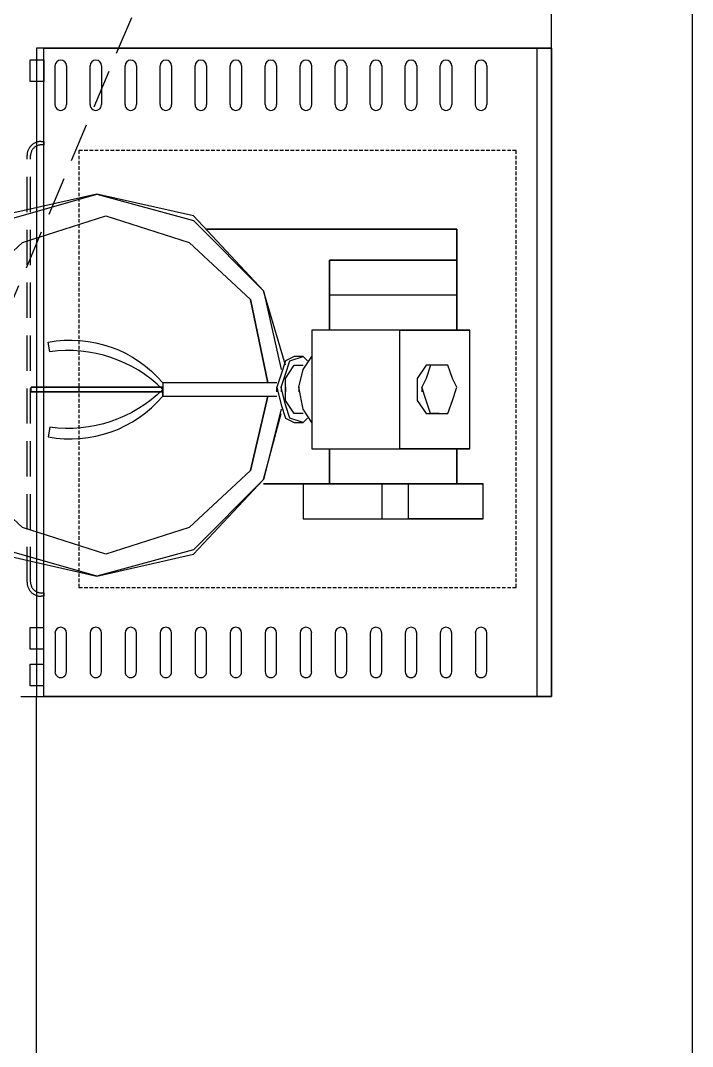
# Model space of a CAD drawing. Header units: millimetres. Extents: x 11489 to 12006, y 36725 to 37730.
# Drawn here: x 11908.1 to 12003.3, y 37422.8 to 37568.4 of the extents above; entities that cross this region are included whole.
import ezdxf

# ---------------------------------------------------------------- set-up
doc = ezdxf.new("R2010")
doc.units = ezdxf.units.MM
doc.linetypes.add('DASHED', pattern=[0.75, 0.5, -0.25])
doc.linetypes.add('HIDDENX2', pattern=[0.75, 0.5, -0.25])
doc.layers.add('S2000-002 Çizgi', color=7, linetype='Continuous')

# ---------------------------------------------------------------- blocks, each defined once
blk = doc.blocks.new('A$C01c01afe')
at = {"layer": 'S2000-002 Çizgi'}
for points in [[(0, 74.36), (92, 74.36), (92, 2.36), (0, 2.36)], [(1.67, 2.36), (4.73, 2.36), (4.73, 0.44), (1.67, 0.44)], [(82.21, 2.35), (85.28, 2.35), (85.28, 0.44), (82.21, 0.44)], [(87.4, 2.35), (90.46, 2.35), (90.46, 0.44), (87.4, 0.44)]]:
    blk.add_lwpolyline(points, close=True, dxfattribs=at)
at = {"layer": 'S2000-002 Çizgi', "linetype": 'DASHED'}
blk.add_lwpolyline([(14.51, 7.36), (76.51, 7.36), (76.51, 69.36), (14.51, 69.36)], close=True, dxfattribs=at)
at = {"layer": 'S2000-002 Çizgi'}
for points in [[(2.52, 65.2), (8.02, 65.2)], [(88.48, 65.2), (82.98, 65.2)], [(8.02, 63.57), (2.52, 63.57)], [(82.98, 63.57), (88.48, 63.57)], [(2.52, 60.23), (8.02, 60.23)], [(88.48, 60.23), (82.98, 60.23)], [(8.02, 58.6), (2.52, 58.6)], [(82.98, 58.6), (88.48, 58.6)], [(2.52, 55.26), (8.02, 55.26)], [(88.48, 55.26), (82.98, 55.26)], [(8.02, 53.63), (2.52, 53.63)], [(82.98, 53.63), (88.48, 53.63)], [(2.52, 50.3), (8.02, 50.3)], [(88.48, 50.3), (82.98, 50.3)], [(8.02, 48.67), (2.52, 48.67)], [(82.98, 48.67), (88.48, 48.67)], [(2.52, 45.33), (8.02, 45.33)], [(88.48, 45.33), (82.98, 45.33)], [(8.02, 43.7), (2.52, 43.7)], [(82.98, 43.7), (88.48, 43.7)], [(2.52, 40.36), (8.02, 40.36)], [(88.48, 40.36), (82.98, 40.36)], [(8.02, 38.73), (2.52, 38.73)], [(82.98, 38.73), (88.48, 38.73)], [(2.52, 35.39), (8.02, 35.39)], [(88.48, 35.39), (82.98, 35.39)], [(8.02, 33.77), (2.52, 33.77)], [(82.98, 33.77), (88.48, 33.77)], [(2.52, 30.43), (8.02, 30.43)], [(88.48, 30.43), (82.98, 30.43)], [(8.02, 28.8), (2.52, 28.8)], [(82.98, 28.8), (88.48, 28.8)], [(2.52, 25.46), (8.02, 25.46)], [(88.48, 25.46), (82.98, 25.46)], [(8.02, 23.83), (2.52, 23.83)], [(82.98, 23.83), (88.48, 23.83)], [(2.52, 20.49), (8.02, 20.49)], [(88.48, 20.49), (82.98, 20.49)], [(8.02, 18.87), (2.52, 18.87)], [(82.98, 18.87), (88.48, 18.87)], [(2.52, 15.53), (8.02, 15.53)], [(88.48, 15.53), (82.98, 15.53)], [(8.02, 13.9), (2.52, 13.9)], [(82.98, 13.9), (88.48, 13.9)], [(2.52, 10.56), (8.02, 10.56)], [(88.48, 10.56), (82.98, 10.56)], [(8.02, 8.93), (2.52, 8.93)], [(82.98, 8.93), (88.48, 8.93)], [(2.52, 5.59), (8.02, 5.59)], [(88.48, 5.59), (82.98, 5.59)], [(8.02, 3.97), (2.52, 3.97)], [(82.98, 3.97), (88.48, 3.97)]]:
    blk.add_lwpolyline(points, dxfattribs=at)
at = {"layer": 'S2000-002 Çizgi', "linetype": 'HIDDENX2', "ltscale": 10}
for points in [[(77.26, 2.36), (77.77, 2.36), (77.77, 2, -0.414214), (75.77, 0), (15.25, 0, -0.414214), (13.25, 2), (13.25, 2.36), (13.76, 2.36)], [(77.26, 2.36, -0.472507), (75.77, 0.5), (15.25, 0.5, -0.472507), (13.76, 2.36)]]:
    blk.add_lwpolyline(points, format="xyb", dxfattribs=at)
at = {"layer": 'S2000-002 Çizgi'}
for centre, start, end in [((2.52, 64.38), 90, 270), ((8.02, 64.38), 270, 90), ((82.98, 64.38), 90, 270), ((88.48, 64.38), 270, 90), ((2.52, 59.41), 90, 270), ((8.02, 59.41), 270, 90), ((82.98, 59.41), 90, 270), ((88.48, 59.41), 270, 90), ((2.52, 54.45), 90, 270), ((8.02, 54.45), 270, 90), ((82.98, 54.45), 90, 270), ((88.48, 54.45), 270, 90), ((2.52, 49.48), 90, 270), ((8.02, 49.48), 270, 90), ((82.98, 49.48), 90, 270), ((88.48, 49.48), 270, 90), ((2.52, 44.51), 90, 270), ((8.02, 44.51), 270, 90), ((82.98, 44.51), 90, 270), ((88.48, 44.51), 270, 90), ((2.52, 39.55), 90, 270), ((8.02, 39.55), 270, 90), ((82.98, 39.55), 90, 270), ((88.48, 39.55), 270, 90), ((2.52, 34.58), 90, 270), ((8.02, 34.58), 270, 90), ((82.98, 34.58), 90, 270), ((88.48, 34.58), 270, 90), ((2.52, 29.61), 90, 270), ((8.02, 29.61), 270, 90), ((82.98, 29.61), 90, 270), ((88.48, 29.61), 270, 90), ((2.52, 24.65), 90, 270), ((8.02, 24.65), 270, 90), ((82.98, 24.65), 90, 270), ((88.48, 24.65), 270, 90), ((2.52, 19.68), 90, 270), ((8.02, 19.68), 270, 90), ((82.98, 19.68), 90, 270), ((88.48, 19.68), 270, 90), ((2.52, 14.71), 90, 270), ((8.02, 14.71), 270, 90), ((82.98, 14.71), 90, 270), ((88.48, 14.71), 270, 90), ((2.52, 9.75), 90, 270), ((8.02, 9.75), 270, 90), ((82.98, 9.75), 90, 270), ((88.48, 9.75), 270, 90), ((2.52, 4.78), 90, 270), ((8.02, 4.78), 270, 90), ((82.98, 4.78), 90, 270), ((88.48, 4.78), 270, 90)]:
    blk.add_arc(centre, 0.814, start, end, dxfattribs=at)
blk = doc.blocks.new('A$C65ED232B')
at = {"layer": 'S2000-002 Çizgi', "linetype": 'ByBlock', "flags": 128}
for points in [[(77.32, 42.72), (72.88, 57.82), (58.67, 72.97), (39.13, 77.41), (19.59, 72.97), (5.33, 57.82), (0, 38.24), (5.33, 19.59), (19.59, 4.44), (39.13, 0), (20.47, 5.33), (6.22, 19.59), (0.89, 38.24), (6.22, 57.82), (20.47, 72.04), (39.13, 77.41), (58.67, 72.04), (72.88, 57.82), (76.44, 41.83)], [(7.11, 38.24), (11.55, 56.05), (24.03, 67.6), (40.9, 72.97), (57.78, 67.6), (70.22, 56.05)], [(86.25, 57.82), (86.25, 56.94)], [(112.01, 56.94), (104.02, 56.94), (94.24, 56.94), (86.25, 56.94)], [(112.01, 56.94), (104.02, 56.94), (94.24, 56.94), (86.25, 56.94)], [(112.01, 57.82), (112.01, 56.94)], [(82.65, 25.8), (83.54, 25.8), (87.14, 25.8), (91.58, 25.8), (96.02, 25.8), (100.46, 25.8), (100.46, 49.83), (114.68, 49.83), (100.46, 49.83), (96.02, 49.83), (91.58, 49.83), (87.14, 49.83), (83.54, 49.83), (82.65, 49.83)], [(100.46, 49.83), (96.02, 49.83), (91.58, 49.83), (87.14, 49.83), (83.54, 49.83), (82.65, 49.83), (82.65, 25.8), (83.54, 25.8), (87.14, 25.8), (91.58, 25.8), (96.02, 25.8), (100.46, 25.8)], [(114.68, 25.8), (114.68, 49.83)], [(76.44, 38.24), (77.32, 40.9), (78.21, 43.61), (80.88, 44.5), (79.1, 44.5), (77.32, 43.61), (76.44, 40.9), (75.55, 38.24)], [(82.65, 31.13), (80.88, 33.8), (79.99, 38.24), (80.88, 41.83), (82.65, 44.5)], [(81.77, 43.61), (80.88, 44.5)], [(77.32, 38.24), (77.32, 40.02), (79.1, 42.72), (80.88, 42.72)], [(108.46, 32.91), (110.23, 32.91), (111.12, 35.57), (112.01, 38.24), (111.12, 40.02), (110.23, 42.72), (108.46, 42.72), (106.68, 42.72), (105.79, 42.72), (104.02, 40.02), (104.02, 38.24), (104.02, 35.57), (105.79, 32.91), (106.68, 32.91)], [(108.46, 42.72), (106.68, 42.72), (105.79, 40.02), (104.9, 38.24)], [(70.22, 21.36), (57.78, 9.81), (40.9, 4.44), (24.03, 9.81), (11.55, 21.36), (7.11, 38.24), (7.11, 39.13)], [(25.8, 37.35), (32.91, 37.35), (42.68, 37.35), (52.45, 37.35), (42.68, 37.35), (32.91, 37.35), (25.8, 37.35), (25.8, 38.24)], [(75.55, 39.13), (53.34, 39.13), (52.45, 39.13), (52.45, 38.24), (52.45, 37.35), (52.45, 36.46), (53.34, 36.46), (75.55, 36.46)], [(75.55, 37.35), (75.55, 38.24), (76.44, 34.69), (77.32, 32.02), (79.1, 31.13), (80.88, 31.13), (78.21, 32.02), (77.32, 34.69), (76.44, 38.24), (76.44, 37.35)], [(80.88, 32.91), (79.1, 32.91), (77.32, 35.57), (77.32, 38.24), (77.32, 37.35)], [(79.99, 38.24), (79.99, 37.35)], [(106.68, 32.91), (105.79, 35.57), (104.9, 38.24), (104.9, 37.35)], [(76.44, 33.8), (72.88, 19.59), (58.67, 5.33), (39.13, 0), (58.67, 4.44), (72.88, 19.59), (76.44, 32.91)], [(80.88, 31.13), (81.77, 32.02)], [(80.88, 18.7), (81.77, 18.7), (85.36, 18.7), (90.69, 18.7), (96.91, 18.7), (102.24, 18.7), (108.46, 18.7), (113.79, 18.7), (116.45, 18.7), (117.34, 18.7), (116.45, 18.7), (113.79, 18.7), (108.46, 18.7), (102.24, 18.7)], [(96.91, 11.59), (96.91, 18.7), (90.69, 18.7), (85.36, 18.7), (81.77, 18.7), (80.88, 18.7), (80.88, 11.59), (81.77, 11.59), (85.36, 11.59), (90.69, 11.59), (96.91, 11.59), (102.24, 11.59), (108.46, 11.59), (113.79, 11.59), (116.45, 11.59)], [(116.45, 11.59), (113.79, 11.59), (108.46, 11.59), (102.24, 11.59), (102.24, 18.7), (96.91, 18.7)], [(117.34, 11.59), (117.34, 18.7)], [(80.88, 11.59), (81.77, 11.59), (85.36, 11.59), (90.69, 11.59), (96.91, 11.59), (102.24, 11.59)]]:
    blk.add_lwpolyline(points, dxfattribs=at)
for points in [[(61.34, 70.26), (112.01, 70.26)], [(112.01, 70.26), (112.01, 64.04)], [(86.25, 56.94), (86.25, 64.04), (112.01, 64.04), (112.01, 56.94), (112.01, 64.04), (86.25, 64.04)], [(86.25, 56.94), (86.25, 57.82)], [(86.25, 49.83), (86.25, 56.94)], [(112.01, 56.94), (112.01, 57.82)], [(112.01, 56.94), (112.01, 49.83)], [(73.77, 39.13), (70.22, 56.05)], [(25.8, 38.24), (32.91, 38.24), (42.68, 38.24), (52.45, 38.24), (42.68, 38.24), (32.91, 38.24)], [(70.22, 21.36), (73.77, 36.46)], [(108.46, 32.91), (106.68, 32.91)], [(86.25, 18.7), (86.25, 25.8)], [(114.68, 25.8), (100.46, 25.8)], [(112.01, 25.8), (112.01, 18.7)], [(80.88, 18.7), (72.88, 18.7)], [(117.34, 11.59), (116.45, 11.59)]]:
    blk.add_lwpolyline(points, close=True, dxfattribs=at)
for points in [[(52.45, 39.13), (52.45, 37.8, 0.235134), (29.6, 45.43), (29.26, 47.4, -0.269873)], [(52.45, 36.47), (52.45, 37.8, -0.235134), (29.6, 30.17), (29.26, 28.2, 0.269873)]]:
    blk.add_lwpolyline(points, format="xyb", close=True, dxfattribs=at)

msp = doc.modelspace()

# ---------------------------------------------------------------- linework, layer by layer
for p, q in [((12003.34, 37075.45), (12003.34, 37730.45)), ((11983.34, 37472.45), (11983.34, 37710.45)), ((11910.34, 37380.45), (11910.34, 37472.45)), ((11910.34, 37472.45), (11983.34, 37472.45))]:
    msp.add_line(p, q)
for points in [[(11910.34, 37472.45), (11983.34, 37472.45), (11983.34, 37564.45), (11910.34, 37564.45)], [(11981.34, 37564.45), (11983.34, 37564.45), (11983.34, 37472.45), (11981.34, 37472.45)]]:
    msp.add_lwpolyline(points, close=True)
at = {"layer": 'S2000-002 Çizgi', "linetype": 'HIDDENX2', "ltscale": 11}
msp.add_line((11883.34, 37472.45), (11983.34, 37710.45), dxfattribs=at)
msp.add_lwpolyline([(11983.34, 37710.45), (11883.34, 37710.45), (11883.34, 37472.45), (11983.34, 37472.45)], close=True, dxfattribs=at)

# ---------------------------------------------------------------- block references
at = {"rotation": 270}
msp.add_blockref('A$C01c01afe', (11908.98, 37564.45), dxfattribs=at)
at = {"layer": 'S2000-002 Çizgi', "xscale": 0.7, "yscale": 0.7, "zscale": 0.7}
msp.add_blockref('A$C65ED232B', (11891.51, 37489.56), dxfattribs=at)

doc.saveas('drawing.dxf')
